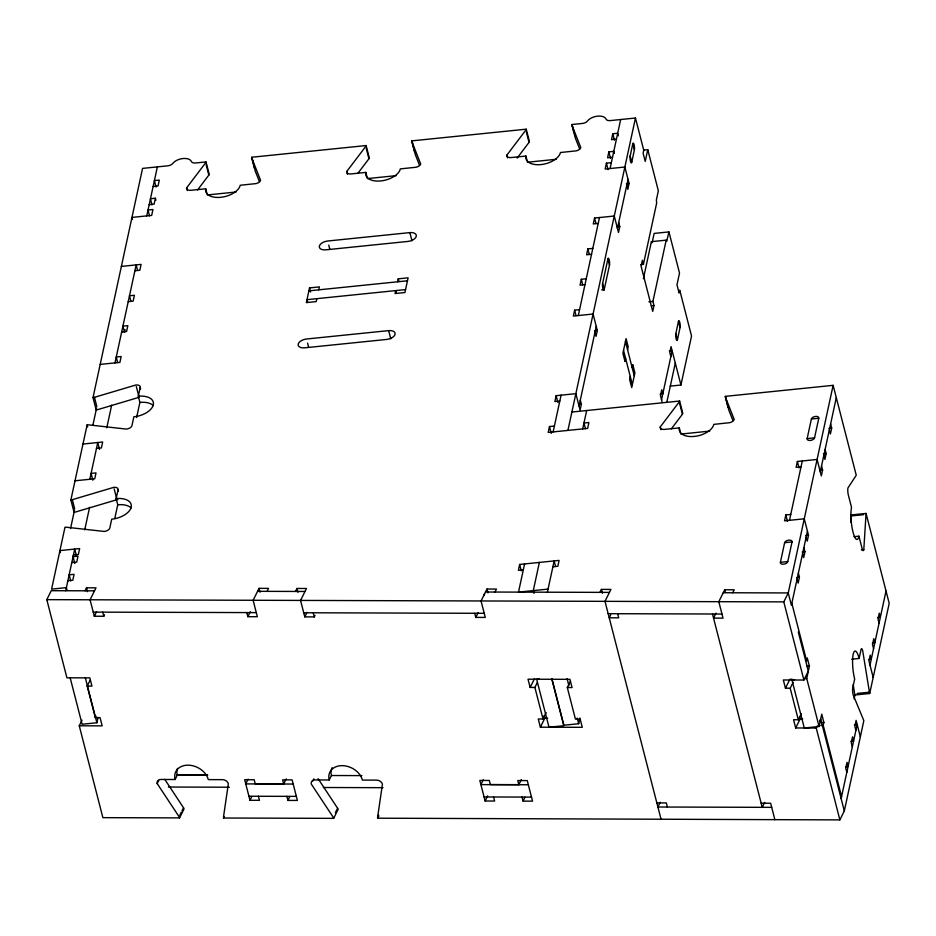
<?xml version="1.0" encoding="UTF-8"?>
<svg xmlns="http://www.w3.org/2000/svg" width="936" height="936" viewBox="0 0 936 936"><rect width="100%" height="100%" fill="white"/><g stroke="black" fill="none" stroke-linecap="round" stroke-linejoin="round"><path stroke-width="1.4" d="M850.765 522.253L851.28 514.94L866.069 513.431L889.2 603.346L869.708 693.494L854.919 695.003A5.078 1.123 84.2 0 1 854.65 693.705L853.176 684.661M861.331 549.947L863.799 549.689L866.069 513.431M869.708 693.494A5.078 1.123 84.2 0 1 869.427 692.195L862.711 650.812A5.078 1.123 84.2 0 0 861.015 649.642L859.108 658.464A17.784 3.943 84.2 0 0 853.176 654.358A17.784 3.943 84.2 0 0 854.662 679.045L852.755 687.866A5.078 1.123 84.2 0 0 853.176 694.922L863.472 719.737A5.089 1.123 84.2 0 1 863.811 720.79L844.319 810.95L839.873 819.889L377.641 818.193A5.125 3.873 26.2 0 1 377.594 817.315L382.438 784.251A5.078 3.838 26.4 0 0 376.635 780.121L362.407 780.086A17.784 13.432 26.4 0 0 342.108 765.636A17.784 13.432 26.4 0 0 329.203 779.98L314.976 779.934A5.078 3.838 26.4 0 0 311.29 784.04L333.157 817.175A5.101 3.849 26.6 0 1 333.661 818.356L223.61 818.017A5.101 3.849 26.6 0 1 223.505 816.847L228.349 783.783A5.078 3.838 26.4 0 0 222.546 779.653L208.319 779.618A17.784 13.432 26.4 0 0 188.007 765.168A17.784 13.432 26.4 0 0 175.102 779.512L160.875 779.466A5.078 3.838 26.4 0 0 157.189 783.572L179.069 816.707A5.101 3.861 26.1 0 1 179.583 817.888L102.878 817.654L79.256 725.786L82.029 720.193M117.831 499.648A5.078 2.785 -14.4 0 0 116.953 499.695L75.488 512.027A5.089 2.796 -14.4 0 1 74.061 512.296L70.879 499.953L87.118 424.885A5.078 2.785 -14.4 0 1 88.499 424.862L126.372 429.086A5.078 2.785 -14.4 0 0 131.941 425.646L133.848 416.824A17.784 9.758 -14.4 0 0 153.317 404.761A17.784 9.758 -14.4 0 0 138.294 396.244L140.201 387.422A5.078 2.785 -14.4 0 0 135.907 384.988L94.454 397.32A5.089 2.796 -14.4 0 1 93.015 397.589L96.186 409.921A5.089 2.796 -14.4 0 0 97.625 409.664L139.078 397.32L136.305 386.521M93.015 397.589L142.564 168.398L167.743 165.824A5.078 2.785 -14.4 0 0 172.821 163.391A10.167 5.581 -14.4 0 1 182.965 158.523A10.167 5.581 -14.4 0 1 191.412 161.495A5.078 2.785 -14.4 0 0 195.636 162.981L206.025 161.916L209.196 174.26A5.031 2.761 -14.4 0 1 208.81 175.114L197.59 189.938M70.539 528.559L74.494 510.272M92.921 425.049L96.583 408.084M65.719 590.745L74.728 549.069L76.483 555.925M89.809 479.279L97.753 442.529L99.52 449.385M114.976 362.899L136.165 264.9L137.58 270.375M146.765 215.888L157.353 166.889M125.096 329.601L124.511 332.315L122.92 326.149L127.846 325.646L126.582 331.519L121.645 332.034M152.006 204.914L150.415 198.748L155.399 198.233L154.124 204.118L149.198 204.621M84.72 529.87L89.587 507.347M106.786 427.775L111.676 405.159M114.777 518.497L117.749 504.785L116.158 498.607L118.065 489.785A5.078 2.785 -14.4 0 0 113.771 487.352L72.318 499.684A5.089 2.796 -14.4 0 1 70.879 499.953M136.621 417.503L139.885 402.41L138.294 396.244M70.13 677.676L82.111 724.253L96.888 722.744L98.034 717.456M318.755 289.844L319.387 286.896L309.524 287.902L306.353 302.609L316.204 301.603L316.848 298.666M397.613 281.783L398.245 278.834L408.108 277.828L404.925 292.535L395.074 293.541L395.706 290.605L396.408 293.342M552.884 566.795L557.821 566.292L559.085 560.418L519.655 564.443L518.392 570.328L523.318 569.825M554.404 426.044L549.467 426.547L548.203 432.432L587.632 428.395L588.908 422.522L583.97 423.025L585.445 428.746M580.308 400.117L581.361 404.235L580.098 410.12L575.862 393.658L556.148 395.682L554.872 401.556L559.81 401.053M579.559 309.664L574.634 310.167L573.358 316.052L593.085 314.028L597.308 330.49L596.045 336.363L594.98 332.257M586.24 278.788L581.314 279.291L580.039 285.176L584.965 284.673M592.804 248.414L587.878 248.917L586.603 254.791L591.54 254.288M618.719 222.487L619.772 226.606L618.497 232.479L614.273 216.029L594.559 218.041L593.284 223.926L598.209 223.423M611.348 162.653L606.423 163.156L605.147 169.042L624.862 167.029L629.097 183.479L627.822 189.353L626.769 185.246M614.367 153.434L613.829 151.375L608.856 151.889L607.581 157.774L612.518 157.26M618.368 135.825L617.702 133.251L612.776 133.754L611.5 139.639L616.485 139.125M524.593 563.94L518.497 592.125L548.063 589.095M553.129 431.929L561.073 395.167M578.296 315.549L599.485 217.538M610.073 168.538L620.673 119.539M539.37 562.431L533.286 590.604L534 593.401M567.918 430.408L635.462 118.018L610.272 120.592A5.078 2.785 -14.4 0 1 606.048 119.106A10.167 5.581 -14.4 0 0 597.601 116.146A10.167 5.581 -14.4 0 0 587.469 121.013A5.078 2.785 -14.4 0 1 582.391 123.447L572.001 124.511A5.089 2.796 -14.4 0 0 572.025 125.33L574.669 135.615M602.608 283.456L604.2 289.622A3.814 0.842 84.2 0 1 602.924 288.744A3.814 0.842 84.2 0 1 602.608 283.444L607.909 258.944A3.814 0.842 84.2 0 1 609.184 259.834A3.814 0.842 84.2 0 1 609.5 265.134L604.2 289.622L601.731 289.868M630.162 156.043L632.806 143.793A3.814 0.842 84.2 0 1 634.082 144.671A3.814 0.842 84.2 0 1 634.397 149.959L631.741 162.209A3.814 0.842 84.2 0 1 630.478 161.331A3.814 0.842 84.2 0 1 630.162 156.043L631.741 162.209M579.033 406.002L596.255 326.371M617.444 228.372L628.033 179.361M547.396 592.207L554.159 560.921L555.574 566.409M582.707 428.899L586.673 410.53M643.734 150.064L647.77 149.655L645.232 161.413L643.114 153.188L643.746 150.24L635.462 118.018M640.727 264.654L643.406 264.385L656.651 203.135L656.393 199.906L658.347 190.78L647.77 149.655M625.657 358.593L625.014 361.53L622.896 353.305L626.079 338.61L628.196 346.835L627.565 349.771M643.383 278.694L651.397 241.663L666.175 240.154L666.76 241.207L668.936 231.917L654.147 233.427L652.24 242.249M630.244 376.412L629.6 379.361L631.718 387.586L634.9 372.879L632.783 364.654L632.151 367.591M643.406 264.385L642.353 260.266L641.078 266.152L652.72 311.395L653.995 305.522L652.93 301.404L666.175 240.154M551.912 678.647L563.893 725.225L578.682 723.715L579.922 718.006M661.53 399.754L672.118 350.754L669.31 351.047M675.827 333.602L678.483 321.352A3.814 0.842 84.2 0 1 679.747 322.23A3.814 0.842 84.2 0 1 680.062 327.518L677.418 339.768A3.814 0.842 84.2 0 1 676.155 338.89A3.814 0.842 84.2 0 1 675.827 333.602L677.418 339.768M666.818 402.293L675.301 363.098M670.188 386.135L680.94 385.035L691.54 336.024L679.723 290.101L679.08 293.038L676.974 284.813L679.513 273.055L668.936 231.917M790.745 514.449L785.819 514.952L784.543 520.825L804.258 518.813L808.493 535.263L807.23 541.148L806.165 537.03M821.539 465.917L822.604 470.036L821.328 475.909L817.093 459.459L797.378 461.471L796.115 467.356L801.04 466.853M780.39 562.349L784.637 542.693A3.814 2.094 -14.4 0 1 788.802 540.166A3.814 2.094 -14.4 0 1 792.02 541.991L787.784 561.588A3.814 2.094 -14.4 0 1 783.607 564.174A3.814 2.094 -14.4 0 1 780.39 562.349L787.796 561.53M789.481 520.322L802.304 460.968M807.148 438.61L811.383 419.012A3.814 2.094 -14.4 0 1 815.56 416.426A3.814 2.094 -14.4 0 1 818.778 418.252L814.542 437.849A3.814 2.094 -14.4 0 1 810.365 440.435A3.814 2.094 -14.4 0 1 807.148 438.61L814.542 437.849M728.056 407.452L725.412 397.168A5.066 2.785 -14.4 0 1 725.388 396.349L833.122 385.339L788.241 592.944L783.795 601.883L803.895 680.039L783.338 679.981L785.456 688.206L790.195 688.217L793.155 682.25M807.44 531.157L791.411 605.276L788.241 592.944L723.247 592.745M820.275 471.802L836.293 397.671M798.361 573.113L799.426 577.231L798.151 583.116L797.098 578.998M803.872 547.63L804.937 551.749L803.661 557.634L802.608 553.515M825.107 449.444L826.16 453.55L824.897 459.436L823.832 455.317M830.618 423.961L831.671 428.068L830.396 433.953L829.343 429.835M794.641 679.747L791.95 680.027L804.293 728.009L819.082 726.5L806.738 678.506L809.394 666.186L807.288 657.961L806.645 660.91L791.833 603.322M819.082 726.5L821.75 714.18L823.855 722.405L823.224 725.353L841.569 796.641M854.088 698.853L855.001 694.652M841.136 798.607L857.165 724.476L854.346 724.768M870 665.122L886.029 591.002M74.833 563.554L73.078 556.698L73.453 554.954L78.378 554.451L79.654 548.566L59.939 550.59L60.466 552.638M79.256 725.786L102.176 725.856L100.058 717.631L95.32 717.62L87.212 686.088L91.95 686.1L89.833 677.875L66.912 677.804L46.8 599.648L51.246 590.698L94.513 590.827M85.036 590.803L86.51 587.82L95.998 587.843L90.067 599.777L94.302 616.239L103.791 616.262L104.528 614.777M94.302 616.239L96.525 611.758M87.212 686.088L90.172 680.121M95.32 717.62L96.057 716.134M157.189 783.572L158.675 780.589M267.053 591.353L268.538 588.37L259.05 588.346L253.129 600.28L257.353 616.73L247.864 616.695L246.811 612.589M247.864 616.695L250.333 611.735M175.114 779.512L177.337 775.043L207.769 775.137M179.806 815.221L181.291 812.237M182.029 810.74L183.514 807.768L164.759 779.36M179.572 817.888L184.018 808.938A5.101 3.849 26.4 0 0 183.514 807.768M295.519 591.447L297.004 588.463L306.493 588.487L300.561 600.421L304.797 616.871L314.285 616.906L315.022 615.408M304.797 616.871L307.02 612.401M223.61 818.017L224.347 816.531M248.122 779.126L245.747 783.9L293.19 784.04M258.394 796.208L259.459 800.327L249.97 800.292L251.878 796.454M249.97 800.292L244.682 779.723L254.171 779.758L255.224 783.865L283.69 783.958L286.229 778.846M283.69 783.958L282.625 779.84L292.114 779.875L297.402 800.432L287.914 800.409L289.821 796.571M312.764 781.057L313.876 778.822M329.203 779.98L331.426 775.511A17.784 13.432 26.5 0 1 332.105 767.637M335.38 812.705L337.603 808.236L318.076 778.635M333.661 818.356L338.107 809.406A5.101 3.849 26.2 0 0 337.615 808.224M494.98 592.043L496.466 589.06L486.977 589.036L481.045 600.97L485.281 617.421L475.792 617.397L474.727 613.279M483.713 595.6L484.602 593.81M475.792 617.397L478.202 612.542M377.594 817.315L378.706 815.08M377.699 818.485L378.811 816.25M483.268 779.84L480.905 784.614L528.337 784.754M537.428 682.332L534.889 687.445L530.15 687.433L534.596 678.483M493.553 796.922L494.606 801.04L485.117 801.005L487.656 795.892M599.953 592.371L601.427 589.387L610.915 589.411L604.995 601.345L661.073 819.351M570.48 681.151L567.31 687.539L575.418 719.082L580.156 719.094L582.286 727.319L540.365 727.19L538.259 718.965L542.997 718.977L546.168 712.588M540.365 727.19L544.81 718.24L544.108 715.502M485.117 801.005L479.829 780.437L489.317 780.472L490.37 784.579L518.837 784.672L521.375 779.559M610.705 614.812L609.219 617.795L618.708 617.83L617.655 613.712M518.837 784.672L517.772 780.554L527.26 780.589L532.549 801.146L523.072 801.122L524.967 797.285M732.736 592.769L734.222 589.785L724.733 589.762L718.801 601.696L723.037 618.146L713.548 618.111L716.017 613.138M660.266 802.234L657.891 807.007L771.709 807.358M785.456 688.206L789.902 679.255L792.265 679.267M803.895 680.039L808.33 671.089L798.291 632.011M817.35 725.798L816.239 728.032L795.682 727.962L793.564 719.737L798.303 719.761L801.274 713.794M795.682 727.962L800.128 719.023L799.601 716.964M764.689 802.351L762.22 807.323L712.495 614.004M819.573 721.317L820.685 719.082L844.319 810.95M187.34 190.605L186.638 187.855L205.639 162.782A5.031 2.761 -14.4 0 0 206.025 161.916M347.455 174.236L346.753 171.487L365.742 146.414A5.066 2.785 -14.4 0 0 366.128 145.548L251.784 157.236A5.089 2.796 -14.4 0 0 251.807 158.055L254.452 168.34M357.833 173.382L368.924 158.757A5.066 2.785 -14.4 0 0 369.31 157.891L366.128 145.548M507.558 157.868L506.856 155.13L525.856 130.046A5.089 2.796 -14.4 0 0 526.243 129.18L411.887 140.868A5.054 2.773 -14.4 0 0 411.91 141.699L414.554 151.971M517.152 158.067L529.027 142.389A5.089 2.796 -14.4 0 0 529.413 141.523L526.243 129.18M660.945 429.706L660.243 426.968L679.243 401.883A5.113 2.808 -14.4 0 0 679.63 401.029L571.884 412.039M671.334 428.852L682.414 414.227A5.113 2.808 -14.4 0 0 682.8 413.361L679.63 401.029M153.071 186.498L158.044 185.983L159.319 180.11L154.393 180.613L156.043 187.036M251.807 158.055L260.571 180.297A5.078 2.785 -14.4 0 1 255.914 183.608L240.224 185.258A17.784 9.758 -14.4 0 1 220.744 197.309A17.784 9.758 -14.4 0 1 205.721 188.779L190.932 190.289A5.078 2.785 -14.4 0 1 186.638 187.855M411.91 141.699L420.685 163.94A5.078 2.785 -14.4 0 1 416.029 167.24L400.327 168.889A17.784 9.758 -14.4 0 1 380.858 180.94A17.784 9.758 -14.4 0 1 365.824 172.411L351.047 173.932A5.078 2.785 -14.4 0 1 346.753 171.487M572.025 125.33L580.788 147.572A5.078 2.785 -14.4 0 1 576.131 150.871L560.442 152.521A17.784 9.758 -14.4 0 1 540.961 164.584A17.784 9.758 -14.4 0 1 525.938 156.055L511.15 157.564A5.078 2.785 -14.4 0 1 506.856 155.13M207.312 194.957L236.059 192.009M396.162 175.652L367.415 178.589L365.824 172.411M527.518 162.22L556.276 159.284M626.406 183.749L629.097 183.479M409.851 232.608L327.705 241.008A7.617 4.189 -14.4 0 0 319.351 246.168A7.617 4.189 -14.4 0 0 325.798 249.83L407.944 241.429A7.617 4.189 -14.4 0 0 416.286 236.258A7.617 4.189 -14.4 0 0 409.851 232.608L411.969 240.833M121.376 266.409L141.09 264.397L139.827 270.27L134.889 270.773M617.081 226.875L619.772 226.606M128.22 301.649L133.146 301.146L134.421 295.261L129.484 295.764L130.9 301.252M308.892 290.85L407.476 280.777M405.569 289.587L306.985 299.672L307.687 302.41M648.905 301.813L652.93 301.404M388.662 330.619L306.517 339.007A7.617 4.189 -14.4 0 0 298.163 344.179A7.617 4.189 -14.4 0 0 304.61 347.829L386.755 339.429A7.617 4.189 -14.4 0 0 395.097 334.269A7.617 4.189 -14.4 0 0 388.662 330.619L390.78 338.844M651.304 305.791L653.995 305.522M100.187 364.408L119.902 362.396L121.177 356.522L116.251 357.025L117.655 362.501M594.629 330.759L597.308 330.49M82.976 444.038L102.691 442.026L101.416 447.911L96.49 448.414M660.114 394.15L662.805 393.88L661.74 389.762L660.477 395.647L662.232 402.503M578.682 404.504L581.361 404.235M75.02 480.788L94.747 478.776L96.01 472.902L91.084 473.405L92.851 480.262M725.412 397.168L734.175 419.41A5.078 2.785 -14.4 0 1 729.518 422.709L713.829 424.371A17.784 9.758 -14.4 0 1 694.348 436.422A17.784 9.758 -14.4 0 1 679.325 427.892L664.537 429.402A5.078 2.785 -14.4 0 1 660.243 426.968M811.383 419.012L818.778 418.252M709.663 431.122L680.905 434.058L679.325 427.892M828.933 428.349L831.671 428.068M823.423 453.831L826.16 453.55M819.866 470.317L822.604 470.036M73.078 556.698L78.004 556.195L76.729 562.08L71.803 562.583M67.883 580.706L72.809 580.203L74.084 574.33L69.147 574.833L70.738 580.999M851.152 515.958L863.472 514.695M805.756 535.544L808.493 535.263M784.637 542.693L792.032 541.932M854.006 536.679L858.932 536.176L862.103 548.519A5.078 1.123 84.2 0 0 863.799 549.689M802.199 552.029L804.937 551.749M796.688 577.512L799.426 577.231M877.605 617.561L880.343 617.28L879.29 613.174L878.015 619.047L879.068 623.165M872.375 643.02L874.832 642.763L873.779 638.656L872.504 644.53L873.557 648.648M539.347 678.963L536.656 679.243L548.999 727.225L563.788 725.716L551.807 679.138M851.713 659.213L859.108 658.464M868.538 659.529L871.276 659.248L870.211 655.13L868.947 661.015L873.171 677.465M806.657 666.467L809.394 666.186M804.047 678.787L806.738 678.506M857.107 693.459L869.427 692.195M821.118 722.686L823.855 722.405M820.755 725.599L823.224 725.353M850.871 741.242L853.609 740.961L852.544 736.854L851.269 742.728L852.333 746.846M845.629 766.701L848.098 766.444L847.033 762.325L845.77 768.21L846.823 772.329M257.564 591.33L305.007 591.47M485.491 592.02L609.441 592.394M46.8 599.648L783.795 601.883M93.249 612.121L256.3 612.612M303.732 612.764L484.216 613.314M608.166 613.688L721.972 614.028M567.31 687.539L572.048 687.562L569.942 679.325L528.021 679.208L530.15 687.433M544.81 718.24L547.735 718.251M800.128 719.023L802.69 719.023M176.845 774.727L207.324 774.821M331.426 775.511L361.869 775.605M168.41 787.036L229.367 787.223M323.388 787.504L383.023 787.679M248.929 796.243L296.361 796.384M484.076 796.957L531.508 797.098M656.838 802.901L666.327 802.924L667.38 807.043M761.155 803.217L770.644 803.24L774.879 819.702M651.982 242.716L651.397 241.663M732.97 420.627L728.582 409.512A5.066 2.785 -14.4 0 1 728.559 408.693L725.388 396.349M579.583 148.789L575.195 137.674A5.089 2.796 -14.4 0 1 575.172 136.843L574.645 134.796M419.468 165.157L415.093 154.03A5.054 2.773 -14.4 0 1 415.069 153.211L411.887 140.868M259.366 181.514L254.978 170.399A5.089 2.796 -14.4 0 1 254.955 169.58L251.784 157.236M833.122 385.339L856.253 475.242L847.934 487.995A5.078 1.123 84.2 0 0 848.355 495.039L851.526 507.382A17.784 3.943 84.2 0 0 853 532.069A17.784 3.943 84.2 0 0 858.932 536.176M797.378 461.471L799.028 467.906M860.336 736.819L856.112 720.369L854.837 726.242L855.89 730.361M785.819 514.952L787.468 521.375M816.239 728.032L839.873 819.889M790.195 688.217L798.303 719.761M632.806 143.793L634.397 149.959M678.483 321.352L680.062 327.518M680.94 385.035L671.065 346.636L669.79 352.521L670.855 356.639M612.776 133.754L614.425 140.189M679.77 403.942L682.414 414.227M724.733 589.762L725.388 592.324M608.856 151.889L610.506 158.313M606.423 163.156L608.072 169.591M607.909 258.944L609.5 265.122M572.001 124.511L574.119 132.737M594.559 218.041L595.963 223.529M625.435 341.511L634.257 375.792M623.528 350.333L632.35 384.614M587.878 248.917L589.294 254.393M581.314 279.291L582.718 284.778M574.634 310.167L576.049 315.654M526.383 132.105L529.027 142.389M525.938 156.055L527.26 161.191M556.148 395.682L557.914 402.527M601.427 589.387L602.421 593.237M549.467 426.547L551.234 433.403M567.064 678.553L568.877 685.608M577.231 718.076L578.682 723.715M519.655 564.443L521.317 570.878M534.889 687.445L542.997 718.977M486.977 589.036L487.96 592.897M366.28 148.473L368.924 158.757M398.245 278.834L398.958 281.584M522.007 797.004L523.072 801.122M328.758 245.115L329.823 249.233M309.524 287.902L310.588 292.02M307.57 343.126L308.634 347.233M206.166 164.83L208.81 175.114M205.721 188.779L207.043 193.927M313.221 612.787L314.285 616.906M297.004 588.463L297.987 592.312M259.05 588.346L260.044 592.195M155.399 198.233L155.926 200.292M149.549 215.923L148.028 210.015L152.954 209.512L151.69 215.385L131.976 217.409L132.502 219.457M286.861 796.29L287.914 800.409M140.201 387.422L140.599 388.966M94.454 397.32L96.829 406.575M118.065 489.785L118.462 491.33M114.169 488.896L116.602 498.338M87.118 424.885L87.645 426.933M102.738 612.144L103.791 616.262M72.318 499.684L74.704 508.938M86.51 587.82L87.504 591.681M67.099 590.429L66.386 587.632L51.597 589.142L64.982 527.249A5.078 2.785 -14.4 0 1 66.362 527.225L104.235 531.449A5.078 2.785 -14.4 0 0 109.804 528.009L111.712 519.188A17.784 9.758 -14.4 0 0 131.192 507.136A17.784 9.758 -14.4 0 0 116.158 498.607M85.27 677.582L96.888 722.744M139.885 402.41A17.784 9.758 -14.4 0 1 153.317 405.592M117.749 504.785A17.784 9.758 -14.4 0 1 131.18 507.967M177.325 775.043A17.784 13.432 26.4 0 1 177.489 768.433"/></g></svg>
